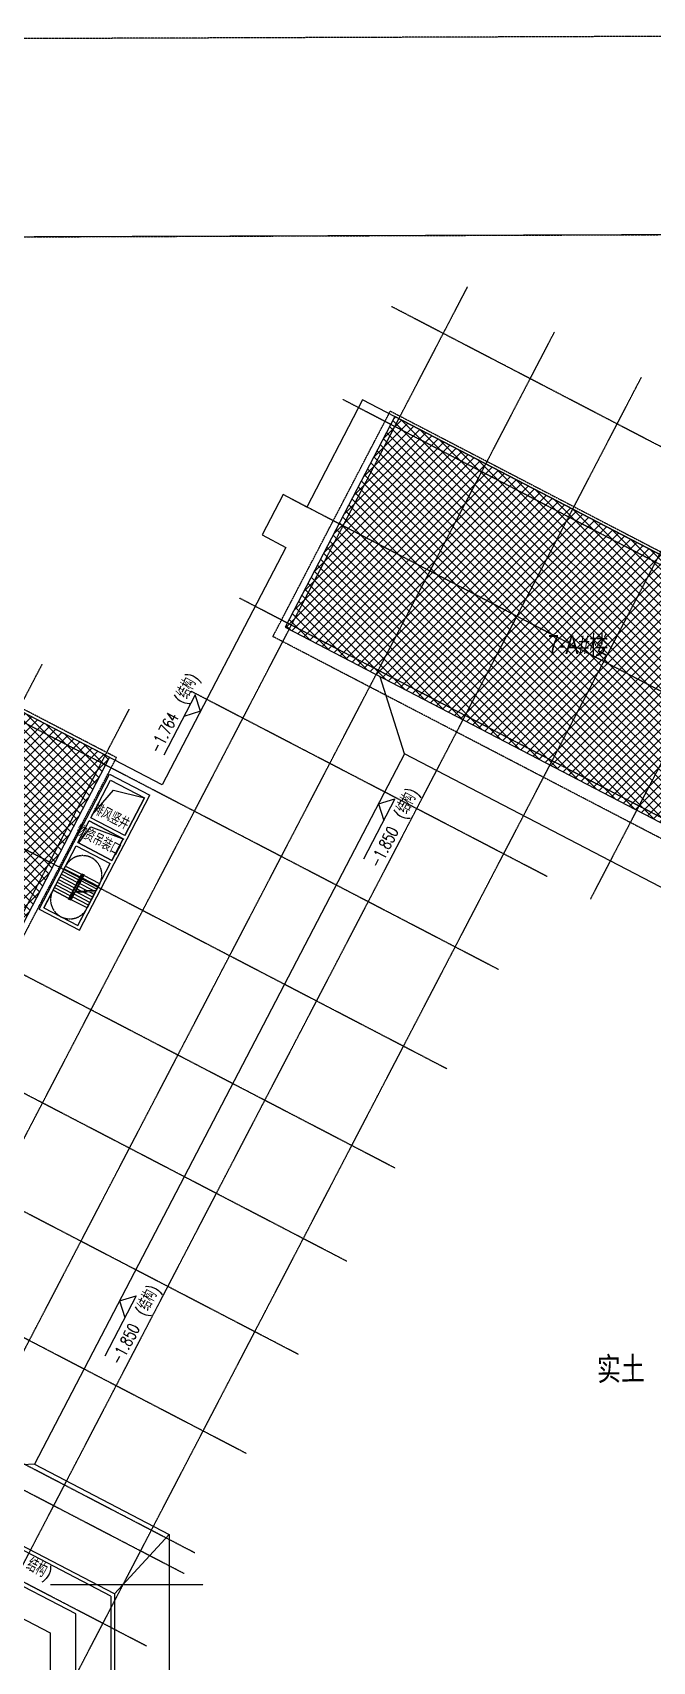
# Model space of a CAD drawing. Extents: x -314896780 to 410892, y -604568922 to 1555970.
# Drawn here: x 240640 to 293774, y 99034 to 238728 of the extents above; entities that cross this region are included whole.
import ezdxf

# ---------------------------------------------------------------- set-up
doc = ezdxf.new("R2010")
doc.units = 0
doc.header["$LTSCALE"] = 10
doc.header["$MEASUREMENT"] = 0
for name, pattern in [('DOTE', [2.42, 2, -0.2, 0.02, -0.2]), ('X-104 B0平面$0$ACAD_ISO04W100', [30, 24, -3, 0, -3]), ('X-104 B0平面$0$DASH', [0.35, 0.25, -0.1]), ('X-104 B0平面$0$DOTE', [2.42, 2, -0.2, 0.02, -0.2]), ('X-104 B0平面$0$梯段6、7$0$DASH', [0.35, 0.25, -0.1])]:
    doc.linetypes.add(name, pattern=pattern)
for name, color, linetype in [('0 @ 1', 7, 'Continuous'), ('A_AXIS-轴线', 36, 'DOTE'), ('X-104 B0平面$0$01-标注_标高', 200, 'Continuous'), ('X-104 B0平面$0$02-TEXT_房间', 7, 'Continuous'), ('X-104 B0平面$0$05-填充_天正', 26, 'Continuous'), ('X-104 B0平面$0$A-E_楼梯', 171, 'Continuous'), ('X-104 B0平面$0$A-O_分水线', 127, 'Continuous'), ('X-104 B0平面$0$A-TECH_结构', 21, 'Continuous'), ('X-104 B0平面$0$A_AXIS-轴线', 36, 'X-104 B0平面$0$DOTE'), ('X-104 B0平面$0$A_STR-砼墙', 51, 'Continuous'), ('X-104 B0平面$0$M-用地 红线', 20, 'X-104 B0平面$0$ACAD_ISO04W100'), ('看线', 241, 'Continuous')]:
    doc.layers.add(name, color=color, linetype=linetype)
doc.styles.add('X-104 B0平面$0$_TCH_DIM', font='SIMPLEX', dxfattribs={"bigfont": 'GBCBIG'})
doc.styles.add('X-104 B0平面$0$_TCH_SPACE', font='ros.shx', dxfattribs={"width": 0.75, "height": 5, "bigfont": 'jd.shx'})
doc.styles.add('X-104 B0平面$0$Arial', font='arial.ttf', dxfattribs={"width": 0.75, "height": 2.5})

# ---------------------------------------------------------------- blocks, each defined once
blk = doc.blocks.new('104 轴线')
for p, q in [((-162502, 81623), (-103332, 195290)), ((854, 135981), (-109845, 193607)), ((-155052, 77745), (-95881, 191411)), ((-147601, 73866), (-88430, 187532)), ((-25299, 139449), (-114000, 185624)), ((-140150, 69987), (-80979, 183654)), ((-113685, 111729), (-249575, 182469)), ((-100664, 136743), (-183422, 179824)), ((-92783, 142787), (-73528, 179775)), ((-44634, 138691), (-118433, 177109)), ((-117841, 103746), (-253731, 174486)), ((-105097, 128228), (-187855, 171309)), ((-56517, 134054), (-122866, 168593)), ((-122274, 95231), (-258164, 165971)), ((-109530, 119712), (-192288, 162793)), ((-169142, 106551), (-139784, 162948)), ((-96508, 144726), (-127022, 160610)), ((-161691, 102673), (-132333, 159069)), ((-126707, 86715), (-262597, 157455)), ((-127630, 84941), (-263520, 155681)), ((-130863, 78732), (-266753, 149472)), ((-139073, 84000), (-126000, 84000)), ((-139073, 84000), (-126000, 84000))]:
    blk.add_line(p, q)
at = {"layer": 'Defpoints'}
blk.add_lwpolyline([(13135, -2670), (19996, 9914), (18926, 200140), (-165691, 199501, 0.0648429), (-234306, 190322, 0.0648942), (-298282, 163874), (-300993, 152958), (-177498, -41043), (-162540, -55229), (-143745, -84755), (-123037, -89354), (13135, -2670)], format="xyb", close=True, dxfattribs=at)
blk = doc.blocks.new('X-104 B0平面')
at = {"layer": 'X-104 B0平面$0$05-填充_天正'}
h = blk.add_hatch(dxfattribs=at)
h.set_pattern_fill('ANSI37', color=256, scale=350)
h.set_pattern_definition([(45, (0, 0), (-392.8862, 392.8862), []), (135, (0, 0), (-392.8862, -392.8862), [])])
h.paths.add_polyline_path([(122555, 176599), (167970, 152958), (177367, 171008), (131952, 194650)])
h.paths.add_polyline_path([(201817, 200219), (247232, 176577), (237836, 158527), (192421, 182168)])
h.paths.add_polyline_path([(262286, 187737), (307701, 164096), (317098, 182146), (271683, 205788)])
edge = h.paths.add_edge_path()
edge.add_line((332152, 193306), (377567, 169665))
edge.add_line((377567, 169665), (386963, 187715))
edge.add_line((386963, 187715), (341548, 211357))
edge.add_line((341548, 211357), (332152, 193306))
at = {"color": 8, "linetype": 'X-104 B0平面$0$梯段6、7$0$DASH'}
for centre, start, end in [((244934, 166489), 332.49996, 152.49996), ((243830, 164369), 152.49996, 332.49996)]:
    blk.add_arc(centre, 1650, start, end, dxfattribs=at)
at = {"layer": 'X-104 B0平面$0$01-标注_标高'}
for p, q in [((254587, 181935), (251890, 176755)), ((255034, 180519), (254587, 181935)), ((255034, 180519), (253617, 180072)), ((271706, 173023), (269010, 167843)), ((270290, 172576), (271706, 173023)), ((270290, 172576), (270737, 171160)), ((249517, 130399), (246821, 125219)), ((248101, 129952), (249517, 130399)), ((248101, 129952), (248548, 128536))]:
    blk.add_line(p, q, dxfattribs=at)
at = {"layer": 'X-104 B0平面$0$A-E_楼梯'}
for p, q in [((242390, 165175), (243470, 167250)), ((242990, 166328), (244356, 165617)), ((243110, 166559), (244476, 165847)), ((243230, 166789), (244596, 166078)), ((243350, 167020), (244716, 166309)), ((243470, 167250), (244836, 166539)), ((243728, 164411), (244864, 166593)), ((243809, 164436), (244890, 166512)), ((243809, 164436), (244890, 166512)), ((244978, 166465), (244252, 165069)), ((244978, 166465), (244252, 165069)), ((245059, 166491), (244321, 165072)), ((244864, 166593), (245059, 166491)), ((244890, 166512), (244978, 166465)), ((244978, 166465), (244890, 166512)), ((246398, 165727), (245032, 166438)), ((242390, 165175), (241605, 163667)), ((242390, 165175), (243756, 164464)), ((243756, 164464), (242390, 165175)), ((242510, 165405), (243876, 164694)), ((242630, 165636), (243996, 164925)), ((242750, 165867), (244116, 165156)), ((242870, 166097), (244236, 165386)), ((244198, 164967), (243898, 164390)), ((244198, 164967), (243898, 164390)), ((244267, 164970), (243923, 164309)), ((245067, 165005), (244198, 164967)), ((245089, 165106), (244252, 165069)), ((244799, 165093), (244431, 165285)), ((245677, 164343), (244457, 164978)), ((245319, 165116), (244551, 165515)), ((245838, 165138), (244671, 165746)), ((246158, 165265), (244792, 165977)), ((246278, 165496), (244912, 166207)), ((245797, 164574), (244977, 165001)), ((245107, 165187), (245067, 165005)), ((245210, 164939), (245107, 165187)), ((245249, 165113), (245210, 164939)), ((246044, 165047), (245226, 165012)), ((246097, 165150), (245249, 165113)), ((246044, 165047), (245317, 163651)), ((245917, 164804), (245496, 165023)), ((246037, 165035), (246016, 165046)), ((246398, 165727), (246097, 165150)), ((241605, 163667), (244532, 162143)), ((243923, 164309), (243728, 164411)), ((243898, 164390), (243809, 164436)), ((243898, 164390), (243809, 164436)), ((245317, 163651), (243951, 164362)), ((245317, 163651), (243951, 164362)), ((245437, 163882), (244071, 164593)), ((245557, 164112), (244191, 164823)), ((244532, 162143), (245317, 163651))]:
    blk.add_line(p, q, dxfattribs=at)
at = {"layer": 'X-104 B0平面$0$A-O_分水线'}
blk.add_line((252356, 109931), (247656, 104824), dxfattribs=at)
for points in [[(272530, 176880), (272530, 176880), (270447, 183489)], [(240808, 115942), (224916, 115084)]]:
    blk.add_lwpolyline(points, dxfattribs=at)
at = {"layer": 'X-104 B0平面$0$A-TECH_结构', "color": 8, "linetype": 'X-104 B0平面$0$DASH', "ltscale": 5}
blk.add_lwpolyline([(341176, 211832), (387566, 187682), (377500, 168345), (339935, 187901), (338411, 184974), (340540, 183866), (335922, 174996), (318227, 184208), (317257, 182345), (317700, 182114), (307634, 162778), (261244, 186928), (271310, 206265), (308963, 186663), (309933, 188526), (307184, 189957), (311801, 198827), (330029, 189338), (331576, 192309), (331132, 192540), (341176, 211832)], dxfattribs=at)
blk.add_lwpolyline([(341176, 211832), (387566, 187682), (377500, 168345), (339935, 187901), (338411, 184974), (340540, 183866), (335922, 174996), (318227, 184208), (317257, 182345), (317700, 182114), (307634, 162778), (261244, 186928), (271310, 206265), (308963, 186663), (309933, 188526), (307184, 189957), (311801, 198827), (330029, 189338), (331576, 192309), (331132, 192540), (341176, 211832)], dxfattribs=at)
at = {"layer": 'X-104 B0平面$0$A-TECH_结构'}
for points in [[(262286, 187737), (307701, 164096), (317098, 182146), (271683, 205788), (262286, 187737)], [(262286, 187737), (307701, 164096), (317098, 182146), (271683, 205788), (262286, 187737)], [(245761, 171650), (247562, 173750), (250233, 173093)], [(245484, 171118), (248411, 169594), (247441, 167731), (244514, 169255), (245484, 171118)], [(244576, 169223), (245625, 170615), (248473, 169562)]]:
    blk.add_lwpolyline(points, dxfattribs=at)
at = {"layer": 'X-104 B0平面$0$A-TECH_结构', "color": 8, "linetype": 'X-104 B0平面$0$DASH', "ltscale": 5}
blk.add_lwpolyline([(196192, 163858), (200809, 172728), (198681, 173836), (200204, 176763), (237769, 157208), (247835, 176545), (201445, 200695), (191379, 181358), (191822, 181127), (190298, 178200), (172070, 187689), (167453, 178819), (170203, 177387), (169233, 175524), (131579, 195126), (121513, 175789), (167904, 151639), (177970, 170976), (177526, 171207), (178496, 173070)], close=True, dxfattribs=at)
at = {"layer": 'X-104 B0平面$0$A-TECH_结构'}
for points in [[(201817, 200219), (247232, 176577), (237836, 158527), (192421, 182168)], [(247306, 174616), (250233, 173093), (248549, 169860), (245622, 171384)], [(245484, 171118), (248411, 169594), (247441, 167731), (244514, 169255)]]:
    blk.add_lwpolyline(points, close=True, dxfattribs=at)
at = {"layer": 'X-104 B0平面$0$A_STR-砼墙'}
for p, q in [((245287, 171389), (247226, 175115)), ((245622, 171384), (247308, 174621)), ((247226, 175115), (250686, 173314)), ((247308, 174621), (250235, 173098)), ((248746, 169589), (250686, 173314)), ((248549, 169860), (250235, 173098)), ((244179, 169261), (245287, 171389)), ((244514, 169255), (245484, 171118)), ((248411, 169594), (245484, 171118)), ((248549, 169860), (245622, 171384)), ((241200, 163539), (244179, 169261)), ((244514, 169255), (247441, 167731)), ((247441, 167731), (248411, 169594)), ((247638, 167460), (248746, 169589)), ((241605, 163667), (244376, 168989)), ((244376, 168989), (247303, 167465)), ((244532, 162143), (247303, 167465)), ((244660, 161739), (247638, 167460)), ((241200, 163539), (244660, 161739)), ((241605, 163667), (244532, 162143)), ((247356, 104642), (225424, 116059)), ((247656, 104824), (225563, 116325)), ((244357, 103103), (224154, 113620)), ((247656, 104824), (247656, 67327)), ((244357, 77021), (244357, 103103))]:
    blk.add_line(p, q, dxfattribs=at)
for points in [[(304280, 188819), (268933, 207219), (264154, 198039), (262114, 199101), (260313, 195641), (262353, 194579), (251756, 174222), (199067, 201650), (187478, 179386), (172177, 187351), (166590, 176619), (129202, 196081)], [(140666, 120501), (146994, 124527), (162301, 134263), (210374, 109238), (210935, 108946), (214034, 107332), (222488, 111725), (222488, 111725), (222488, 111725), (242156, 101487), (242156, 77021), (244557, 77021), (244556, 45823), (239582, 45823), (236558, 43900), (233124, 49300), (231309, 48146), (225480, 57311), (205528, 63618), (173950, 113264), (173365, 114184), (171359, 117337), (140423, 105175)], [(247356, 104642), (247356, 67327), (254906, 67327)]]:
    blk.add_lwpolyline(points, dxfattribs=at)
blk.add_lwpolyline([(240808, 115942), (252356, 109931), (252356, 109931), (252356, 85723), (342456, 85723), (342456, 149323), (325468, 149323), (272530, 176880)], close=True, dxfattribs=at)
at = {"layer": 'X-104 B0平面$0$M-用地 红线', "ltscale": 0.05}
blk.add_lwpolyline([(401252, 31537), (406201, 40615), (406004, 75614), (410892, 95642), (410198, 218797), (390086, 238728), (215507, 238124, 0.0374861), (172964, 234781, 0.0374849), (131398, 225125), (114193, 213768), (100383, 207916), (86907, 201333), (82974, 185497, -0.0648942), (146950, 211945, -0.0648429), (215565, 221124), (400182, 221763), (401252, 31537)], format="xyb", close=True, dxfattribs=at)
at = {"layer": 'X-104 B0平面$0$A_AXIS-轴线'}
blk.add_blockref('104 轴线', (381256, 21623), dxfattribs=at)
at = {"layer": '0 @ 1', "style": 'X-104 B0平面$0$Arial', "width": 0.75}
for s, height, rotation, p in [('7-A#楼', 1600, 359.36082, (284818, 185462)), ('实土', 2000, 0.57526, (289032, 123110))]:
    blk.add_text(s, height=height, rotation=rotation, dxfattribs=at).set_placement(p)
at = {"layer": 'X-104 B0平面$0$01-标注_标高', "color": 7, "style": 'X-104 B0平面$0$_TCH_DIM'}
for rotation, p in [(62.49999, (253941, 181490)), (62.49999, (272780, 171637)), (62.49999, (250591, 129013)), (332.49999, (239991, 106974))]:
    blk.add_text('结构', height=1181.6, rotation=rotation, dxfattribs=at).set_placement(p)
at = {"layer": 'X-104 B0平面$0$01-标注_标高', "color": 7, "style": 'X-104 B0平面$0$_TCH_DIM', "width": 0.705882}
for s, height, rotation, p in [(')', 1041, 62.49999, (254735, 183016)), ('(', 1041, 62.49999, (253715, 181055)), ('-1.764', 1041.2, 62.49999, (251516, 176831)), (')', 1041, 62.49999, (273575, 173163)), ('(', 1041, 62.49999, (272554, 171203)), ('-1.850', 1041.2, 62.49999, (270374, 167015)), (')', 1041, 62.49999, (251386, 130539)), ('(', 1041, 62.49999, (250365, 128578)), ('-1.850', 1041.2, 62.49999, (248185, 124390)), (')', 1041, 332.49999, (241517, 106179))]:
    blk.add_text(s, height=height, rotation=rotation, dxfattribs=at).set_placement(p)
at = {"layer": 'X-104 B0平面$0$02-TEXT_房间', "style": 'X-104 B0平面$0$_TCH_SPACE', "width": 0.75}
for s, rotation, p in [('排风竖井', 332.49998, (245701, 171811, 0)), ('物资吊装口', 332.49996, (244222, 169984, 0))]:
    blk.add_text(s, height=1041.9, rotation=rotation, dxfattribs=at).set_placement(p)

msp = doc.modelspace()

# ---------------------------------------------------------------- block references
at = {"layer": 'A_AXIS-轴线'}
msp.add_blockref('104 轴线', (381256, 21623), dxfattribs=at)
at = {"layer": '看线'}
msp.add_blockref('X-104 B0平面', (0, 0), dxfattribs=at)

doc.saveas('drawing.dxf')
